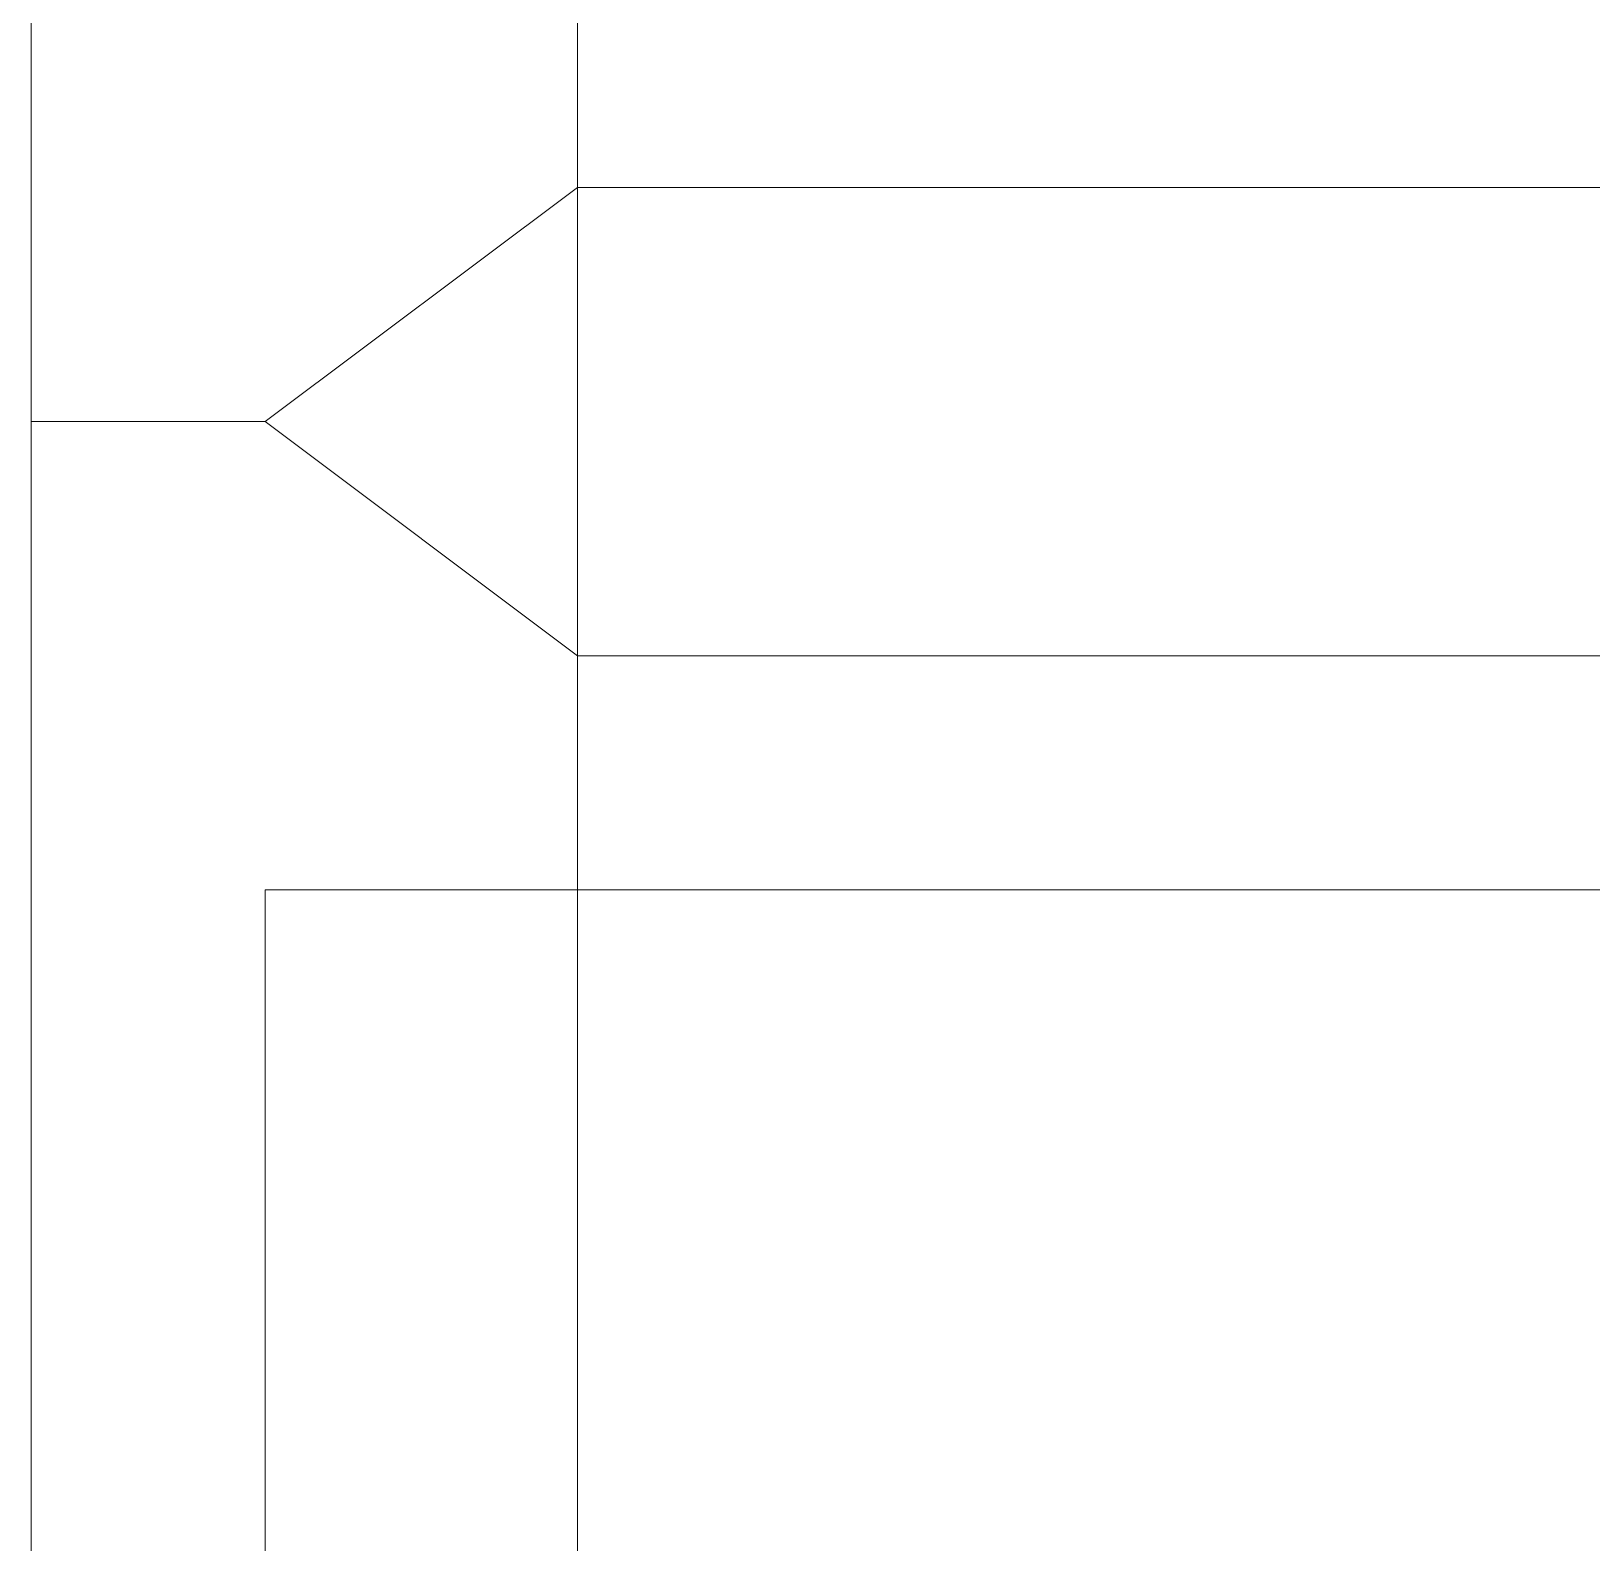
# Model space of a CAD drawing. Header units: millimetres. Extents: x -177800 to -26107, y -132450 to -18386.
# Drawn here: x -164789.87 to -164779.87, y -125499.56 to -125489.87 of the extents above; entities that cross this region are included whole.
import ezdxf

# ---------------------------------------------------------------- set-up
doc = ezdxf.new("R2010")
doc.units = ezdxf.units.MM
doc.layers.add('0-1', color=7, linetype='Continuous', lineweight=5)
doc.layers.add('A-_GENM----_M', color=6, linetype='Continuous', lineweight=9, true_color=0xff00ff)

# ---------------------------------------------------------------- blocks, each defined once
blk = doc.blocks.new('IDA - Toilet Partition - Corner - 950Lx700Width-4428229-BLK 2 UPPER ROOF PLAN')
at = {"layer": 'A-_GENM----_M'}
for p, q in [((898.5, -1800), (898.5, -1787)), ((900, -1802), (898.5, -1800)), ((900, -1803.5), (900, -1802)), ((869.75, -1803.5), (900, -1803.5))]:
    blk.add_line(p, q, dxfattribs=at)
for points in [[(900, -1800), (898.3385, -1800), (895.1255, -1800), (890.4204, -1800), (886.4755, -1800), (884.4458, -1800), (883.6194, -1800)], [(916.3806, -1800), (915.5542, -1800), (913.5245, -1800), (909.5796, -1800), (904.8745, -1800), (901.6615, -1800), (900, -1800)]]:
    blk.add_open_spline(points, degree=3, dxfattribs=at)
blk = doc.blocks.new('IDA - Toilet Partition - Corner - 950Lx700Width-4428232-BLK 2 UPPER ROOF PLAN')
at = {"layer": 'A-_GENM----_M'}
for p, q in [((3, -1802), (3, -1785)), ((1.5, -1787), (1.5, -1800)), ((3, -1787), (3, -1800)), ((1.5, -1800), (0, -1802)), ((3, -1800), (100, -1800)), ((0, -1802), (0, -1803.5)), ((18, -1802), (3, -1802)), ((0, -1803.5), (30.25, -1803.5))]:
    blk.add_line(p, q, dxfattribs=at)
for points in [[(0, -1800), (-1.6615, -1800), (-4.8745, -1800), (-9.5796, -1800), (-13.5245, -1800), (-15.5542, -1800), (-16.3806, -1800)], [(16.3806, -1800), (15.5542, -1800), (13.5245, -1800), (9.5796, -1800), (4.8745, -1800), (1.6615, -1800), (0, -1800)]]:
    blk.add_open_spline(points, degree=3, dxfattribs=at)
blk = doc.blocks.new('1599_DB_A_BLK3_1STGD_R21_rvt-1-BLK 2 UPPER ROOF PLAN')
at = {"layer": 'A-_GENM----_M', "rotation": 269.9999999999992}
for name, p in [('IDA - Toilet Partition - Corner - 950Lx700Width-4428229-BLK 2 UPPER ROOF PLAN', (-162986.3719, -124592.3735)), ('IDA - Toilet Partition - Corner - 950Lx700Width-4428232-BLK 2 UPPER ROOF PLAN', (-162986.3719, -125492.3735))]:
    blk.add_blockref(name, p, dxfattribs=at)

msp = doc.modelspace()

# ---------------------------------------------------------------- block references
at = {"layer": '0-1'}
msp.add_blockref('1599_DB_A_BLK3_1STGD_R21_rvt-1-BLK 2 UPPER ROOF PLAN', (0, 0), dxfattribs=at)

doc.saveas('drawing.dxf')
